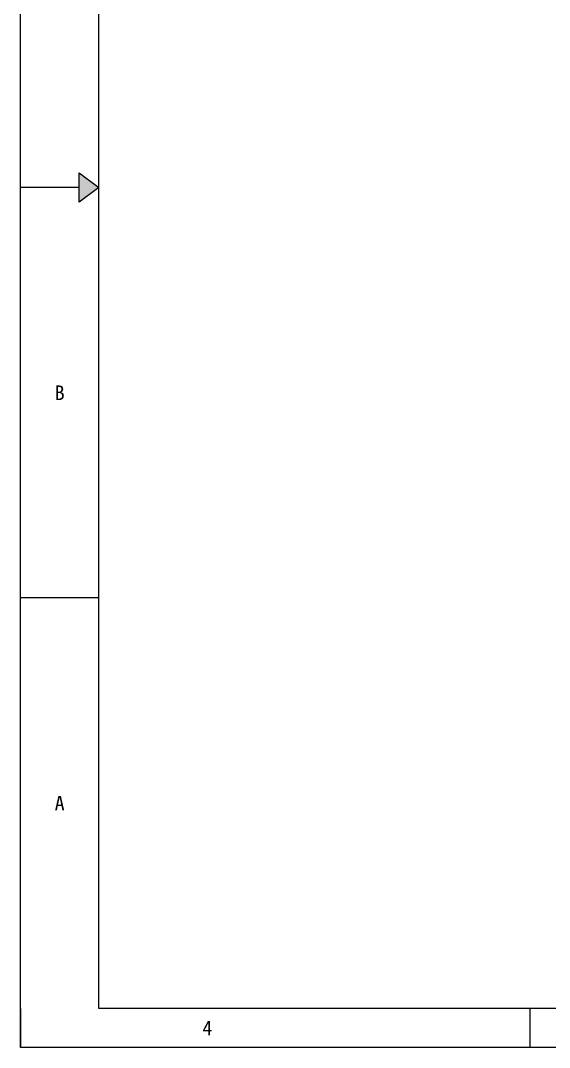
# Model space of a CAD drawing. Header units: millimetres. Extents: x 120943 to 145233, y 4425 to 40233.
# Drawn here: x 130334 to 130879, y 28927 to 29986 of the extents above; entities that cross this region are included whole.
import ezdxf
from ezdxf.enums import TextEntityAlignment as Align

# ---------------------------------------------------------------- set-up
doc = ezdxf.new("R2010")
doc.units = ezdxf.units.MM
doc.linetypes.add('DOT', pattern=[0.25, 0, -0.25])
doc.layers.add('print', color=30, linetype='Continuous')
doc.styles.add('Dartop', font='SIMFANG.TTF')

# ---------------------------------------------------------------- blocks, each defined once
blk = doc.blocks.new('*U525')
at = {"color": 254, "linetype": 'Continuous', "extrusion": (0, 0, -1)}
for points in [[(-0.833, 11), (-0.75, 10.812), (-0.75, 11.188)], [(-0.833, 11), (-0.75, 11.188), (-1, 11)], [(-0.833, 11), (-1, 11), (-0.75, 10.812)]]:
    blk.add_solid(points, dxfattribs=at)

msp = doc.modelspace()

# ---------------------------------------------------------------- linework, layer by layer
at = {"color": 0, "linetype": 'DOT'}
for p, q in [((130334.152, 28967.689), (130334.152, 30659.787)), ((132853.325, 28927.401), (130334.152, 28927.401))]:
    msp.add_line(p, q, dxfattribs=at)
at = {"color": 0}
for p, q in [((130414.728, 28967.689), (130414.728, 30659.787)), ((130394.584, 29813.738), (130334.152, 29813.738)), ((130414.728, 29390.713), (130334.152, 29390.713)), ((130334.152, 28967.689), (130334.152, 28927.401)), ((132813.037, 28967.689), (130414.728, 28967.689)), ((130859.066, 28927.401), (130859.066, 28967.689)), ((130334.152, 28927.401), (130334.152, 28927.401))]:
    msp.add_line(p, q, dxfattribs=at)
msp.add_lwpolyline([(130414.728, 29813.738), (130394.584, 29798.63), (130394.584, 29828.846), (130414.728, 29813.738)], close=True, dxfattribs=at)
at = {"layer": 'print'}
msp.add_lwpolyline([(130334.152, 30700.075), (132893.613, 30700.075), (132893.613, 28927.401), (130334.152, 28927.401)], close=True, dxfattribs=at)

# ---------------------------------------------------------------- block references
at = {"color": 0, "linetype": 'Continuous', "xscale": 80.57610619627711, "yscale": 80.57610619687368, "zscale": 80.57610619687446}
msp.add_blockref('*U525', (130334.152, 28927.401), dxfattribs=at)

# ---------------------------------------------------------------- texts
at = {"color": 0, "style": 'Dartop'}
for s, p in [('B', (130374.44, 29602.226)), ('A', (130374.44, 29179.201)), ('4', (130526.69, 28947.545))]:
    msp.add_text(s, height=15.108, dxfattribs=at).set_placement(p, align=Align.MIDDLE_CENTER)

doc.saveas('drawing.dxf')
